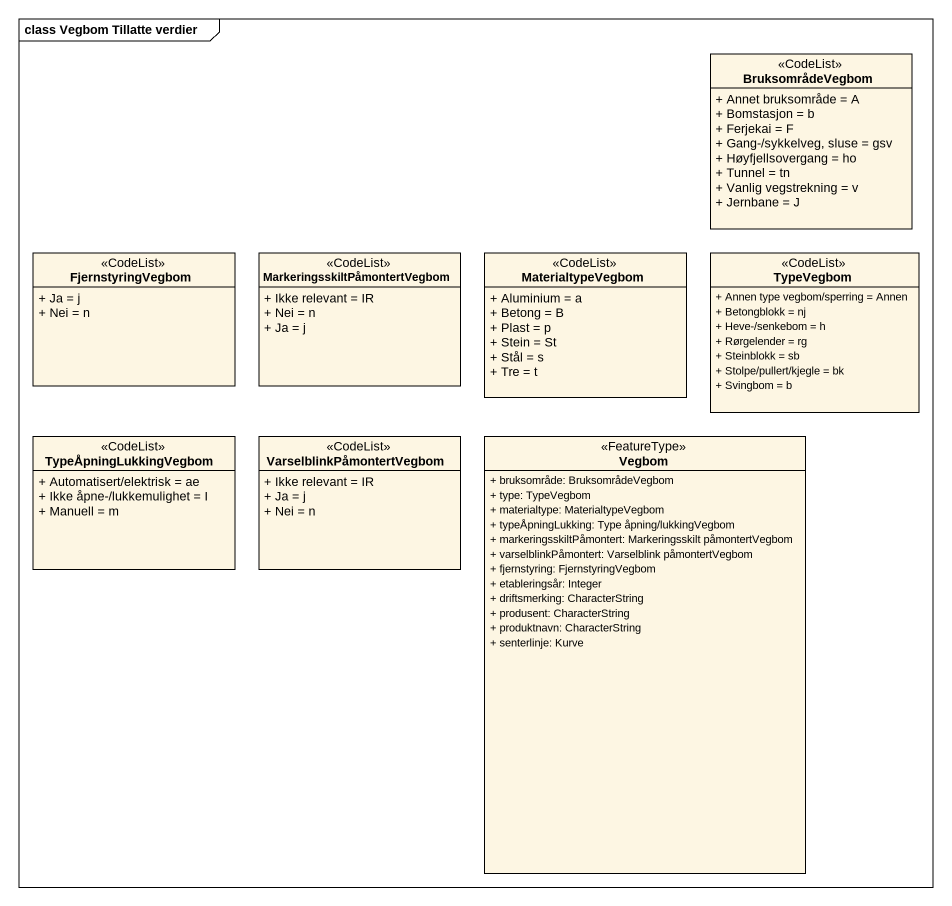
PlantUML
@startuml
mainframe class Vegbom Tillatte verdier
hide circle
hide empty members
skinparam classAttributeIconSize 0
class BruksområdeVegbom <<CodeList>> {
  + Annet bruksområde = A
  + Bomstasjon = b
  + Ferjekai = F
  + Gang-/sykkelveg, sluse = gsv
  + Høyfjellsovergang = ho
  + Tunnel = tn
  + Vanlig vegstrekning = v
  + Jernbane = J
}
class FjernstyringVegbom <<CodeList>> {
  + Ja = j
  + Nei = n
}
class "MarkeringsskiltPåmontertVegbom" as MarkeringsskiltPåmontertVegb <<CodeList>> {
  + Ikke relevant = IR
  + Nei = n
  + Ja = j
}
class MaterialtypeVegbom <<CodeList>> {
  + Aluminium = a
  + Betong = B
  + Plast = p
  + Stein = St
  + Stål = s
  + Tre = t
}
class TypeVegbom <<CodeList>> {
  + Annen type vegbom/sperring = Annen
  + Betongblokk = nj
  + Heve-/senkebom = h
  + Rørgelender = rg
  + Steinblokk = sb
  + Stolpe/pullert/kjegle = bk
  + Svingbom = b
}
class TypeÅpningLukkingVegbom <<CodeList>> {
  + Automatisert/elektrisk = ae
  + Ikke åpne-/lukkemulighet = I
  + Manuell = m
}
class VarselblinkPåmontertVegbom <<CodeList>> {
  + Ikke relevant = IR
  + Ja = j
  + Nei = n
}
class Vegbom <<FeatureType>> {
  + bruksområde: BruksområdeVegbom
  + type: TypeVegbom
  + materialtype: MaterialtypeVegbom
  + typeÅpningLukking: Type åpning/lukkingVegbom
  + markeringsskiltPåmontert: Markeringsskilt påmontertVegbom
  + varselblinkPåmontert: Varselblink påmontertVegbom
  + fjernstyring: FjernstyringVegbom
  + etableringsår: Integer
  + driftsmerking: CharacterString
  + produsent: CharacterString
  + produktnavn: CharacterString
  + senterlinje: Kurve
}
@enduml
